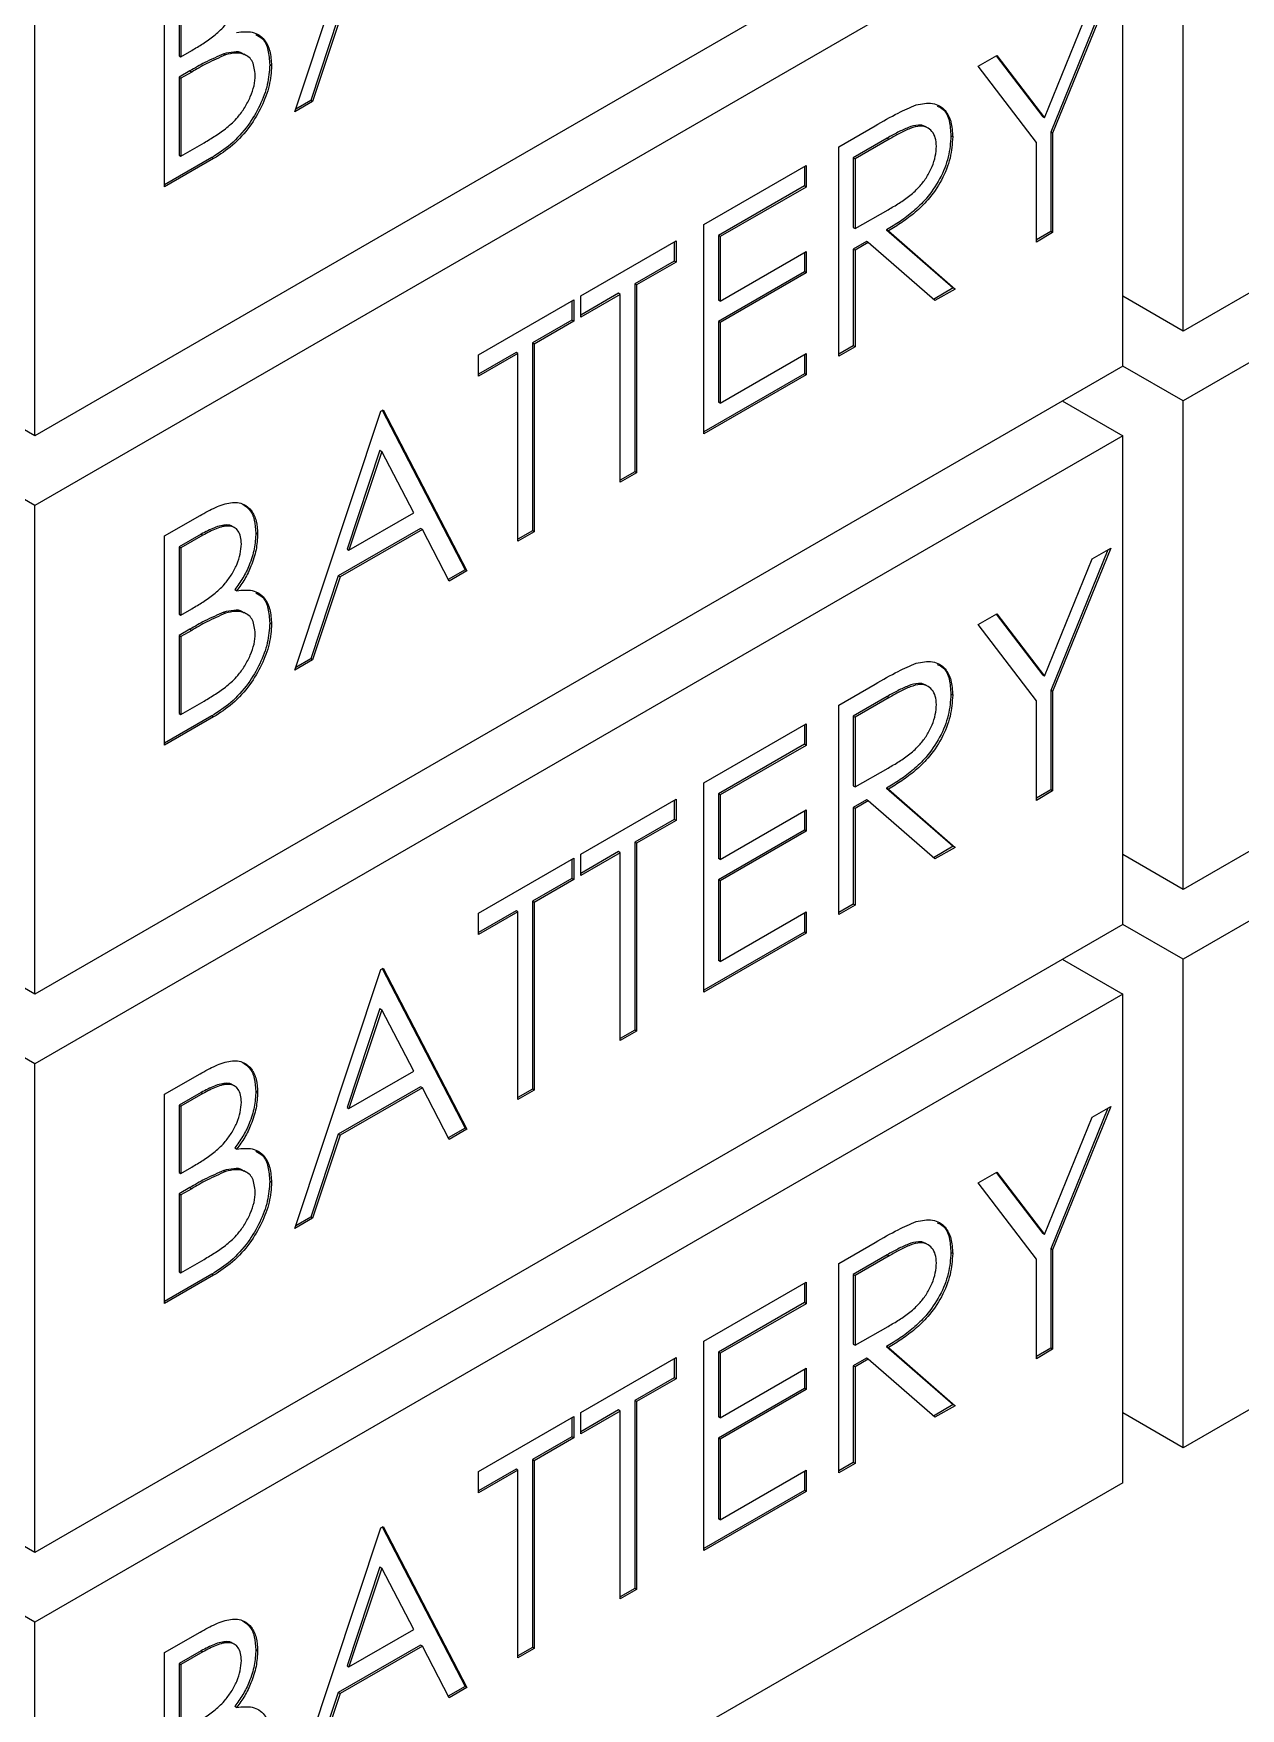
# Model space of a CAD drawing. Header units: millimetres. Extents: x 0 to 17520, y 0 to 12300.
# Drawn here: x 14889.3 to 15030.5, y 10139.5 to 10335.5 of the extents above; entities that cross this region are included whole.
import ezdxf

# ---------------------------------------------------------------- set-up
doc = ezdxf.new("R2010")
doc.units = ezdxf.units.MM
doc.header["$LTSCALE"] = 30

msp = doc.modelspace()

# ---------------------------------------------------------------- linework, layer by layer
for p, q in [((15151.05, 10374.167), (15023.77, 10300.69)), ((15151.05, 10366.001), (15023.77, 10292.525)), ((15016.699, 10361.931), (14889.42, 10288.455)), ((15023.77, 10300.69), (15023.77, 10357.848)), ((14919.843, 10326.359), (14929.906, 10356.664)), ((15016.699, 10353.766), (14889.42, 10280.289)), ((15016.699, 10296.608), (15016.699, 10353.766)), ((14889.42, 10288.455), (14889.42, 10345.612)), ((14904.613, 10317.567), (14904.613, 10342.063)), ((14906.305, 10340.772), (14906.305, 10332.921)), ((14906.517, 10340.65), (14906.517, 10332.798)), ((15007.556, 10325.641), (15013.123, 10339.381)), ((15014.961, 10340.442), (15008.292, 10323.985)), ((15015.303, 10340.639), (15008.504, 10323.863)), ((14924.935, 10337.394), (14921.709, 10327.681)), ((14925.147, 10337.272), (14921.921, 10327.558)), ((14906.517, 10332.798), (14907.796, 10333.537)), ((14906.305, 10332.921), (14906.517, 10332.798)), ((14911.536, 10333.138), (14911.748, 10333.016)), ((14914.18, 10332.94), (14913.915, 10333.093)), ((14917.124, 10331.742), (14916.912, 10331.865)), ((14999.801, 10331.69), (15001.981, 10332.949)), ((15006.6, 10322.764), (14999.801, 10331.69)), ((15001.898, 10332.901), (15007.344, 10325.764)), ((15001.981, 10332.949), (15007.556, 10325.641)), ((14907.567, 10331.137), (14906.305, 10330.408)), ((14906.305, 10330.408), (14906.305, 10321.301)), ((14906.305, 10330.408), (14906.517, 10330.286)), ((14907.779, 10331.014), (14906.517, 10330.286)), ((14906.517, 10330.286), (14906.517, 10321.178)), ((14907.567, 10331.137), (14907.779, 10331.014)), ((14921.709, 10327.681), (14919.944, 10326.662)), ((14921.921, 10327.558), (14921.709, 10327.681)), ((14921.921, 10327.558), (14919.843, 10326.359)), ((15007.556, 10325.641), (15007.344, 10325.764)), ((14983.483, 10322.27), (14987.728, 10324.721)), ((14993.946, 10324.433), (14993.681, 10324.586)), ((15008.292, 10323.985), (15008.292, 10312.34)), ((15008.504, 10323.863), (15008.292, 10323.985)), ((15008.504, 10323.863), (15008.504, 10312.218)), ((14906.517, 10321.178), (14909.228, 10322.743)), ((14983.483, 10297.774), (14983.483, 10322.27)), ((14989.152, 10323.275), (14985.175, 10320.979)), ((14989.364, 10323.153), (14985.387, 10320.857)), ((14989.152, 10323.275), (14989.364, 10323.153)), ((14996.809, 10323.412), (14996.597, 10323.535)), ((15006.6, 10311.119), (15006.6, 10322.764)), ((14910.138, 10321.001), (14904.613, 10317.812)), ((14910.35, 10320.878), (14904.613, 10317.567)), ((14906.305, 10321.301), (14906.517, 10321.178)), ((14910.35, 10320.878), (14910.138, 10321.001)), ((14967.709, 10313.164), (14979.675, 10320.072)), ((14979.463, 10319.95), (14979.463, 10317.682)), ((14979.675, 10320.072), (14979.675, 10317.56)), ((14985.175, 10320.979), (14985.175, 10312.814)), ((14985.175, 10320.979), (14985.387, 10320.857)), ((14985.387, 10320.857), (14985.387, 10312.691)), ((14979.463, 10317.682), (14969.401, 10311.873)), ((14979.675, 10317.56), (14969.613, 10311.751)), ((14979.675, 10317.56), (14979.463, 10317.682)), ((14985.387, 10312.691), (14989.271, 10314.899)), ((14967.709, 10288.668), (14967.709, 10313.164)), ((14985.175, 10312.814), (14985.387, 10312.691)), ((14989.076, 10312.553), (14996.869, 10305.746)), ((14989.288, 10312.431), (14989.076, 10312.553)), ((14989.288, 10312.431), (14997.081, 10305.624)), ((15008.292, 10312.34), (15006.6, 10311.364)), ((15008.504, 10312.218), (15006.6, 10311.119)), ((15008.504, 10312.218), (15008.292, 10312.34)), ((14953.295, 10304.843), (14964.445, 10311.28)), ((14964.233, 10311.158), (14964.233, 10308.89)), ((14964.445, 10311.28), (14964.445, 10308.768)), ((14969.401, 10311.873), (14969.401, 10304.336)), ((14969.613, 10311.751), (14969.401, 10311.873)), ((14969.613, 10311.751), (14969.613, 10304.213)), ((14969.613, 10304.213), (14979.675, 10310.022)), ((14979.675, 10310.022), (14979.675, 10307.51)), ((14986.721, 10311.194), (14985.175, 10310.301)), ((14985.175, 10310.301), (14985.175, 10298.995)), ((14985.387, 10310.179), (14985.175, 10310.301)), ((14986.933, 10311.072), (14985.387, 10310.179)), ((14985.387, 10310.179), (14985.387, 10298.873)), ((14986.933, 10311.072), (14986.721, 10311.194)), ((14994.727, 10304.265), (14986.933, 10311.072)), ((14964.233, 10308.89), (14959.61, 10306.221)), ((14964.445, 10308.768), (14959.822, 10306.099)), ((14964.445, 10308.768), (14964.233, 10308.89)), ((14979.463, 10309.9), (14979.463, 10307.632)), ((15151.05, 10308.844), (15023.77, 10235.367)), ((14959.61, 10306.221), (14959.61, 10284.237)), ((14959.822, 10306.099), (14959.61, 10306.221)), ((14959.822, 10306.099), (14959.822, 10284.115)), ((14979.463, 10307.632), (14969.401, 10301.823)), ((14979.675, 10307.51), (14969.613, 10301.701)), ((14979.675, 10307.51), (14979.463, 10307.632)), ((14941.328, 10297.935), (14952.479, 10304.372)), ((14952.267, 10304.249), (14952.267, 10301.982)), ((14952.479, 10304.372), (14952.479, 10301.859)), ((14957.706, 10305.122), (14953.295, 10302.575)), ((14957.918, 10305), (14953.295, 10302.33)), ((14953.295, 10302.33), (14953.295, 10304.843)), ((14957.918, 10305), (14957.706, 10305.122)), ((14957.918, 10283.016), (14957.918, 10305)), ((14969.613, 10304.213), (14969.401, 10304.336)), ((14996.869, 10305.746), (14994.558, 10304.412)), ((14997.081, 10305.624), (14994.727, 10304.265)), ((14997.081, 10305.624), (14996.869, 10305.746)), ((15023.77, 10300.69), (15016.699, 10304.772)), ((14952.267, 10301.982), (14947.644, 10299.313)), ((14952.479, 10301.859), (14947.856, 10299.19)), ((14952.479, 10301.859), (14952.267, 10301.982)), ((14969.401, 10301.823), (14969.401, 10292.402)), ((14969.613, 10301.701), (14969.401, 10301.823)), ((14969.613, 10301.701), (14969.613, 10292.279)), ((15151.05, 10300.678), (15023.77, 10227.201)), ((14945.74, 10298.214), (14941.329, 10295.667)), ((14945.952, 10298.091), (14945.74, 10298.214)), ((14947.644, 10299.313), (14947.644, 10277.329)), ((14947.856, 10299.19), (14947.644, 10299.313)), ((14947.856, 10299.19), (14947.856, 10277.207)), ((14985.175, 10298.995), (14983.483, 10298.019)), ((14985.387, 10298.873), (14983.483, 10297.774)), ((14985.387, 10298.873), (14985.175, 10298.995)), ((15016.699, 10296.608), (14889.42, 10223.131)), ((14945.952, 10298.091), (14941.328, 10295.422)), ((14941.328, 10295.422), (14941.328, 10297.935)), ((14945.952, 10276.108), (14945.952, 10298.091)), ((14969.613, 10292.279), (14979.675, 10298.088)), ((14979.463, 10297.966), (14979.463, 10295.698)), ((14979.675, 10298.088), (14979.675, 10295.576)), ((15023.77, 10292.525), (15016.698, 10296.607)), ((14979.463, 10295.698), (14967.709, 10288.913)), ((14979.675, 10295.576), (14967.709, 10288.668)), ((14979.675, 10295.576), (14979.463, 10295.698)), ((14889.42, 10288.455), (14882.349, 10292.537)), ((14969.613, 10292.279), (14969.401, 10292.402)), ((15009.627, 10292.525), (15016.699, 10288.443)), ((15023.77, 10235.367), (15023.77, 10292.525)), ((14919.843, 10261.036), (14929.906, 10291.341)), ((14929.906, 10291.341), (14930.178, 10291.498)), ((14930.064, 10291.432), (14939.757, 10272.776)), ((14930.178, 10291.498), (14939.969, 10272.654)), ((15016.699, 10288.443), (14889.42, 10214.966)), ((15016.699, 10231.285), (15016.699, 10288.443)), ((14929.809, 10286.755), (14925.967, 10275.179)), ((14930.021, 10286.632), (14926.179, 10275.057)), ((14929.809, 10286.755), (14930.021, 10286.632)), ((14933.76, 10279.433), (14930.021, 10286.632)), ((14889.42, 10280.289), (14882.348, 10284.372)), ((14959.61, 10284.237), (14957.918, 10283.261)), ((14959.822, 10284.115), (14957.918, 10283.016)), ((14959.822, 10284.115), (14959.61, 10284.237)), ((14889.42, 10223.131), (14889.42, 10280.289)), ((14904.613, 10276.74), (14908.752, 10279.129)), ((14926.179, 10275.057), (14933.76, 10279.433)), ((14904.613, 10252.243), (14904.613, 10276.74)), ((14908.889, 10276.94), (14906.305, 10275.449)), ((14909.101, 10276.818), (14906.517, 10275.326)), ((14908.889, 10276.94), (14909.101, 10276.818)), ((14912.834, 10277.681), (14912.569, 10277.834)), ((14915.492, 10276.95), (14915.28, 10277.072)), ((14934.551, 10277.622), (14924.935, 10272.071)), ((14934.763, 10277.5), (14925.147, 10271.948)), ((14934.763, 10277.5), (14934.551, 10277.622)), ((14937.899, 10271.459), (14934.763, 10277.5)), ((14947.644, 10277.329), (14945.952, 10276.353)), ((14947.856, 10277.207), (14945.952, 10276.108)), ((14947.856, 10277.207), (14947.644, 10277.329)), ((14906.305, 10275.449), (14906.305, 10267.597)), ((14906.305, 10275.449), (14906.517, 10275.326)), ((14906.517, 10275.326), (14906.517, 10267.475)), ((14925.967, 10275.179), (14926.179, 10275.057)), ((15014.961, 10275.119), (15008.292, 10258.662)), ((15015.303, 10275.316), (15008.504, 10258.539)), ((15013.123, 10274.058), (15015.303, 10275.316)), ((14939.757, 10272.776), (14937.801, 10271.647)), ((14939.969, 10272.654), (14939.757, 10272.776)), ((15007.556, 10260.318), (15013.123, 10274.058)), ((14924.935, 10272.071), (14921.709, 10262.358)), ((14925.147, 10271.948), (14921.921, 10262.235)), ((14925.147, 10271.948), (14924.935, 10272.071)), ((14939.969, 10272.654), (14937.899, 10271.459)), ((14913.04, 10270.323), (14912.828, 10270.445)), ((14906.305, 10267.597), (14906.517, 10267.475)), ((14906.517, 10267.475), (14907.796, 10268.213)), ((14911.536, 10267.815), (14911.748, 10267.693)), ((14914.18, 10267.616), (14913.915, 10267.769)), ((14999.801, 10266.367), (15001.981, 10267.625)), ((15001.898, 10267.578), (15007.344, 10260.441)), ((15001.981, 10267.625), (15007.556, 10260.318)), ((14907.567, 10265.814), (14906.305, 10265.085)), ((14906.305, 10265.085), (14906.305, 10255.977)), ((14906.305, 10265.085), (14906.517, 10264.963)), ((14907.779, 10265.691), (14906.517, 10264.963)), ((14906.517, 10264.963), (14906.517, 10255.855)), ((14907.567, 10265.814), (14907.779, 10265.691)), ((14917.124, 10266.419), (14916.912, 10266.541)), ((15006.6, 10257.44), (14999.801, 10266.367)), ((14921.921, 10262.235), (14919.843, 10261.036)), ((14921.709, 10262.358), (14919.944, 10261.339)), ((14921.921, 10262.235), (14921.709, 10262.358)), ((14983.483, 10256.947), (14987.728, 10259.398)), ((14993.946, 10259.11), (14993.681, 10259.263)), ((15007.556, 10260.318), (15007.344, 10260.441)), ((14906.517, 10255.855), (14909.228, 10257.42)), ((14989.152, 10257.952), (14985.175, 10255.656)), ((14989.364, 10257.83), (14985.387, 10255.533)), ((14989.152, 10257.952), (14989.364, 10257.83)), ((14996.809, 10258.089), (14996.597, 10258.211)), ((15006.6, 10245.796), (15006.6, 10257.44)), ((15008.292, 10258.662), (15008.292, 10247.017)), ((15008.504, 10258.539), (15008.292, 10258.662)), ((15008.504, 10258.539), (15008.504, 10246.895)), ((14910.138, 10255.678), (14904.613, 10252.488)), ((14910.35, 10255.555), (14904.613, 10252.243)), ((14906.305, 10255.977), (14906.517, 10255.855)), ((14910.35, 10255.555), (14910.138, 10255.678)), ((14983.483, 10232.451), (14983.483, 10256.947)), ((14985.175, 10255.656), (14985.175, 10247.49)), ((14985.175, 10255.656), (14985.387, 10255.533)), ((14985.387, 10255.533), (14985.387, 10247.368)), ((14967.709, 10247.841), (14979.675, 10254.749)), ((14979.463, 10254.626), (14979.463, 10252.359)), ((14979.675, 10254.749), (14979.675, 10252.236)), ((14979.463, 10252.359), (14969.401, 10246.55)), ((14979.675, 10252.236), (14969.613, 10246.427)), ((14979.675, 10252.236), (14979.463, 10252.359)), ((14985.387, 10247.368), (14989.271, 10249.576)), ((14967.709, 10223.345), (14967.709, 10247.841)), ((14985.175, 10247.49), (14985.387, 10247.368)), ((14953.295, 10239.52), (14964.445, 10245.957)), ((14964.233, 10245.834), (14964.233, 10243.567)), ((14964.445, 10245.957), (14964.445, 10243.444)), ((14969.401, 10246.55), (14969.401, 10239.013)), ((14969.613, 10246.427), (14969.401, 10246.55)), ((14969.613, 10246.427), (14969.613, 10238.89)), ((14986.721, 10245.871), (14985.175, 10244.978)), ((14986.933, 10245.749), (14985.387, 10244.856)), ((14986.933, 10245.749), (14986.721, 10245.871)), ((14994.727, 10238.942), (14986.933, 10245.749)), ((14989.076, 10247.23), (14996.869, 10240.423)), ((14989.288, 10247.108), (14989.076, 10247.23)), ((14989.288, 10247.108), (14997.081, 10240.301)), ((15008.292, 10247.017), (15006.6, 10246.041)), ((15008.504, 10246.895), (15006.6, 10245.796)), ((15008.504, 10246.895), (15008.292, 10247.017)), ((14964.233, 10243.567), (14959.61, 10240.898)), ((14964.445, 10243.444), (14959.822, 10240.775)), ((14964.445, 10243.444), (14964.233, 10243.567)), ((14969.613, 10238.89), (14979.675, 10244.699)), ((14979.463, 10244.577), (14979.463, 10242.309)), ((14979.675, 10244.699), (14979.675, 10242.187)), ((14985.175, 10244.978), (14985.175, 10233.672)), ((14985.387, 10244.856), (14985.175, 10244.978)), ((14985.387, 10244.856), (14985.387, 10233.55)), ((15151.05, 10243.52), (15023.77, 10170.044)), ((14979.463, 10242.309), (14969.401, 10236.5)), ((14979.675, 10242.187), (14969.613, 10236.378)), ((14979.675, 10242.187), (14979.463, 10242.309)), ((14957.706, 10239.799), (14953.295, 10237.252)), ((14957.918, 10239.676), (14953.295, 10237.007)), ((14953.295, 10237.007), (14953.295, 10239.52)), ((14957.918, 10239.676), (14957.706, 10239.799)), ((14957.918, 10217.692), (14957.918, 10239.676)), ((14959.61, 10240.898), (14959.61, 10218.914)), ((14959.822, 10240.775), (14959.61, 10240.898)), ((14959.822, 10240.775), (14959.822, 10218.792)), ((14996.869, 10240.423), (14994.558, 10239.089)), ((14997.081, 10240.301), (14994.727, 10238.942)), ((14997.081, 10240.301), (14996.869, 10240.423)), ((15023.77, 10235.367), (15016.699, 10239.449)), ((14941.328, 10232.612), (14952.479, 10239.049)), ((14952.267, 10238.926), (14952.267, 10236.659)), ((14952.479, 10239.049), (14952.479, 10236.536)), ((14969.613, 10238.89), (14969.401, 10239.013)), ((14952.267, 10236.659), (14947.644, 10233.99)), ((14952.479, 10236.536), (14947.856, 10233.867)), ((14952.479, 10236.536), (14952.267, 10236.659)), ((14969.401, 10236.5), (14969.401, 10227.078)), ((14969.613, 10236.378), (14969.401, 10236.5)), ((14969.613, 10236.378), (14969.613, 10226.956)), ((14947.644, 10233.99), (14947.644, 10212.006)), ((14947.856, 10233.867), (14947.644, 10233.99)), ((14947.856, 10233.867), (14947.856, 10211.883)), ((14985.175, 10233.672), (14983.483, 10232.696)), ((14985.387, 10233.55), (14983.483, 10232.451)), ((14985.387, 10233.55), (14985.175, 10233.672)), ((14945.952, 10232.768), (14941.328, 10230.099)), ((14941.328, 10230.099), (14941.328, 10232.612)), ((14945.74, 10232.891), (14941.329, 10230.344)), ((14945.952, 10232.768), (14945.74, 10232.891)), ((14945.952, 10210.784), (14945.952, 10232.768)), ((14969.613, 10226.956), (14979.675, 10232.765)), ((14979.463, 10232.643), (14979.463, 10230.375)), ((14979.675, 10232.765), (14979.675, 10230.253)), ((15016.699, 10231.285), (14889.42, 10157.808)), ((14979.463, 10230.375), (14967.709, 10223.589)), ((14979.675, 10230.253), (14967.709, 10223.345)), ((14979.675, 10230.253), (14979.463, 10230.375)), ((15023.77, 10227.201), (15016.698, 10231.284)), ((14889.42, 10223.131), (14882.349, 10227.213)), ((14919.843, 10195.712), (14929.906, 10226.018)), ((14929.906, 10226.018), (14930.178, 10226.175)), ((14930.064, 10226.109), (14939.757, 10207.453)), ((14930.178, 10226.175), (14939.969, 10207.33)), ((14969.613, 10226.956), (14969.401, 10227.078)), ((15009.627, 10227.202), (15016.699, 10223.119)), ((15023.77, 10170.044), (15023.77, 10227.201)), ((15016.699, 10223.119), (14889.42, 10149.643)), ((15016.699, 10165.961), (15016.699, 10223.119)), ((14929.809, 10221.432), (14925.967, 10209.856)), ((14930.021, 10221.309), (14926.179, 10209.734)), ((14929.809, 10221.432), (14930.021, 10221.309)), ((14933.76, 10214.11), (14930.021, 10221.309)), ((14889.42, 10214.966), (14882.348, 10219.049)), ((14959.61, 10218.914), (14957.918, 10217.937)), ((14959.822, 10218.792), (14957.918, 10217.692)), ((14959.822, 10218.792), (14959.61, 10218.914)), ((14889.42, 10157.808), (14889.42, 10214.966)), ((14926.179, 10209.734), (14933.76, 10214.11)), ((14904.613, 10211.416), (14908.752, 10213.806)), ((14912.834, 10212.358), (14912.569, 10212.511)), ((14934.551, 10212.299), (14924.935, 10206.748)), ((14934.763, 10212.177), (14925.147, 10206.625)), ((14934.763, 10212.177), (14934.551, 10212.299)), ((14937.899, 10206.136), (14934.763, 10212.177)), ((14947.644, 10212.006), (14945.952, 10211.029)), ((14947.856, 10211.883), (14947.644, 10212.006)), ((14904.613, 10186.92), (14904.613, 10211.416)), ((14908.889, 10211.617), (14906.305, 10210.125)), ((14906.305, 10210.125), (14906.305, 10202.274)), ((14906.305, 10210.125), (14906.517, 10210.003)), ((14909.101, 10211.494), (14906.517, 10210.003)), ((14908.889, 10211.617), (14909.101, 10211.494)), ((14915.492, 10211.626), (14915.28, 10211.749)), ((14947.856, 10211.883), (14945.952, 10210.784)), ((14906.517, 10210.003), (14906.517, 10202.152)), ((14925.967, 10209.856), (14926.179, 10209.734)), ((15007.556, 10194.995), (15013.123, 10208.734)), ((15014.961, 10209.795), (15008.292, 10193.339)), ((15015.303, 10209.993), (15008.504, 10193.216)), ((15013.123, 10208.734), (15015.303, 10209.993)), ((14924.935, 10206.748), (14921.709, 10197.034)), ((14925.147, 10206.625), (14921.921, 10196.912)), ((14925.147, 10206.625), (14924.935, 10206.748)), ((14939.757, 10207.453), (14937.801, 10206.324)), ((14939.969, 10207.33), (14937.899, 10206.136)), ((14939.969, 10207.33), (14939.757, 10207.453)), ((14913.04, 10205), (14912.828, 10205.122)), ((14906.305, 10202.274), (14906.517, 10202.152)), ((14906.517, 10202.152), (14907.796, 10202.89)), ((14911.536, 10202.492), (14911.748, 10202.369)), ((14914.18, 10202.293), (14913.915, 10202.446)), ((14999.801, 10201.044), (15001.981, 10202.302)), ((15001.898, 10202.255), (15007.344, 10195.117)), ((15001.981, 10202.302), (15007.556, 10194.995)), ((14907.567, 10200.49), (14906.305, 10199.762)), ((14907.779, 10200.368), (14906.517, 10199.639)), ((14907.567, 10200.49), (14907.779, 10200.368)), ((14917.124, 10201.096), (14916.912, 10201.218)), ((15006.6, 10192.117), (14999.801, 10201.044)), ((14906.305, 10199.762), (14906.305, 10190.654)), ((14906.305, 10199.762), (14906.517, 10199.639)), ((14906.517, 10199.639), (14906.517, 10190.532)), ((14921.921, 10196.912), (14919.843, 10195.712)), ((14921.709, 10197.034), (14919.944, 10196.015)), ((14921.921, 10196.912), (14921.709, 10197.034)), ((15007.556, 10194.995), (15007.344, 10195.117)), ((14983.483, 10191.624), (14987.728, 10194.074)), ((14989.152, 10192.629), (14985.175, 10190.333)), ((14989.364, 10192.506), (14985.387, 10190.21)), ((14989.152, 10192.629), (14989.364, 10192.506)), ((14993.946, 10193.787), (14993.681, 10193.94)), ((14996.809, 10192.766), (14996.597, 10192.888)), ((15008.292, 10193.339), (15008.292, 10181.694)), ((15008.504, 10193.216), (15008.292, 10193.339)), ((15008.504, 10193.216), (15008.504, 10181.572)), ((14906.305, 10190.654), (14906.517, 10190.532)), ((14906.517, 10190.532), (14909.228, 10192.097)), ((14983.483, 10167.127), (14983.483, 10191.624)), ((15006.6, 10180.472), (15006.6, 10192.117)), ((14910.138, 10190.354), (14904.613, 10187.165)), ((14910.35, 10190.232), (14904.613, 10186.92)), ((14910.35, 10190.232), (14910.138, 10190.354)), ((14967.709, 10182.517), (14979.675, 10189.426)), ((14979.463, 10189.303), (14979.463, 10187.036)), ((14979.675, 10189.426), (14979.675, 10186.913)), ((14985.175, 10190.333), (14985.175, 10182.167)), ((14985.175, 10190.333), (14985.387, 10190.21)), ((14985.387, 10190.21), (14985.387, 10182.045)), ((14979.463, 10187.036), (14969.401, 10181.227)), ((14979.675, 10186.913), (14969.613, 10181.104)), ((14979.675, 10186.913), (14979.463, 10187.036)), ((14985.387, 10182.045), (14989.271, 10184.253)), ((14953.295, 10174.196), (14964.445, 10180.633)), ((14964.445, 10180.633), (14964.445, 10178.121)), ((14967.709, 10158.021), (14967.709, 10182.517)), ((14969.401, 10181.227), (14969.401, 10173.689)), ((14969.613, 10181.104), (14969.401, 10181.227)), ((14969.613, 10181.104), (14969.613, 10173.567)), ((14985.175, 10182.167), (14985.387, 10182.045)), ((14989.076, 10181.907), (14996.869, 10175.1)), ((14989.288, 10181.784), (14989.076, 10181.907)), ((14989.288, 10181.784), (14997.081, 10174.977)), ((15008.292, 10181.694), (15006.6, 10180.717)), ((15008.504, 10181.572), (15006.6, 10180.472)), ((15008.504, 10181.572), (15008.292, 10181.694)), ((14964.233, 10180.511), (14964.233, 10178.243)), ((14969.613, 10173.567), (14979.675, 10179.376)), ((14979.463, 10179.253), (14979.463, 10176.986)), ((14979.675, 10179.376), (14979.675, 10176.863)), ((14986.721, 10180.548), (14985.175, 10179.655)), ((14985.175, 10179.655), (14985.175, 10168.349)), ((14985.387, 10179.532), (14985.175, 10179.655)), ((14986.933, 10180.425), (14985.387, 10179.532)), ((14985.387, 10179.532), (14985.387, 10168.226)), ((14986.933, 10180.425), (14986.721, 10180.548)), ((14994.727, 10173.618), (14986.933, 10180.425)), ((14964.233, 10178.243), (14959.61, 10175.574)), ((14964.445, 10178.121), (14959.822, 10175.452)), ((14964.445, 10178.121), (14964.233, 10178.243)), ((14979.463, 10176.986), (14969.401, 10171.177)), ((14979.675, 10176.863), (14969.613, 10171.054)), ((14979.675, 10176.863), (14979.463, 10176.986)), ((14959.61, 10175.574), (14959.61, 10153.591)), ((14959.822, 10175.452), (14959.61, 10175.574)), ((14959.822, 10175.452), (14959.822, 10153.468)), ((14996.869, 10175.1), (14994.558, 10173.766)), ((14997.081, 10174.977), (14994.727, 10173.618)), ((14997.081, 10174.977), (14996.869, 10175.1)), ((14941.328, 10167.288), (14952.479, 10173.725)), ((14952.267, 10173.603), (14952.267, 10171.335)), ((14952.479, 10173.725), (14952.479, 10171.213)), ((14957.706, 10174.475), (14953.295, 10171.929)), ((14957.918, 10174.353), (14953.295, 10171.684)), ((14953.295, 10171.684), (14953.295, 10174.196)), ((14957.918, 10174.353), (14957.706, 10174.475)), ((14957.918, 10152.369), (14957.918, 10174.353)), ((14969.613, 10173.567), (14969.401, 10173.689)), ((15023.77, 10170.044), (15016.699, 10174.126)), ((14952.267, 10171.335), (14947.644, 10168.666)), ((14952.479, 10171.213), (14947.856, 10168.544)), ((14952.479, 10171.213), (14952.267, 10171.335)), ((14969.401, 10171.177), (14969.401, 10161.755)), ((14969.613, 10171.054), (14969.401, 10171.177)), ((14969.613, 10171.054), (14969.613, 10161.633)), ((14945.952, 10167.445), (14941.328, 10164.776)), ((14941.328, 10164.776), (14941.328, 10167.288)), ((14945.74, 10167.567), (14941.329, 10165.021)), ((14945.952, 10167.445), (14945.74, 10167.567)), ((14945.952, 10145.461), (14945.952, 10167.445)), ((14947.644, 10168.666), (14947.644, 10146.683)), ((14947.856, 10168.544), (14947.644, 10168.666)), ((14947.856, 10168.544), (14947.856, 10146.56)), ((14969.613, 10161.633), (14979.675, 10167.442)), ((14979.463, 10167.319), (14979.463, 10165.052)), ((14979.675, 10167.442), (14979.675, 10164.929)), ((14985.175, 10168.349), (14983.483, 10167.372)), ((14985.387, 10168.226), (14983.483, 10167.127)), ((14985.387, 10168.226), (14985.175, 10168.349)), ((15016.699, 10165.961), (14889.42, 10092.485)), ((14979.463, 10165.052), (14967.709, 10158.266)), ((14979.675, 10164.929), (14979.463, 10165.052)), ((14979.675, 10164.929), (14967.709, 10158.021)), ((14889.42, 10157.808), (14882.349, 10161.89)), ((14969.613, 10161.633), (14969.401, 10161.755)), ((14919.843, 10130.389), (14929.906, 10160.694)), ((14929.906, 10160.694), (14930.178, 10160.851)), ((14930.064, 10160.785), (14939.757, 10142.13)), ((14930.178, 10160.851), (14939.969, 10142.007)), ((14929.809, 10156.108), (14925.967, 10144.533)), ((14930.021, 10155.986), (14926.179, 10144.41)), ((14929.809, 10156.108), (14930.021, 10155.986)), ((14933.76, 10148.787), (14930.021, 10155.986)), ((14889.42, 10149.643), (14882.348, 10153.725)), ((14959.61, 10153.591), (14957.918, 10152.614)), ((14959.822, 10153.468), (14957.918, 10152.369)), ((14959.822, 10153.468), (14959.61, 10153.591)), ((14889.42, 10092.485), (14889.42, 10149.643)), ((14904.613, 10146.093), (14908.752, 10148.482)), ((14926.179, 10144.41), (14933.76, 10148.787)), ((14904.613, 10121.597), (14904.613, 10146.093)), ((14908.889, 10146.294), (14906.305, 10144.802)), ((14909.101, 10146.171), (14906.517, 10144.68)), ((14908.889, 10146.294), (14909.101, 10146.171)), ((14912.834, 10147.034), (14912.569, 10147.187)), ((14915.492, 10146.303), (14915.28, 10146.426)), ((14934.551, 10146.976), (14924.935, 10141.424)), ((14934.763, 10146.853), (14925.147, 10141.302)), ((14934.763, 10146.853), (14934.551, 10146.976)), ((14937.899, 10140.812), (14934.763, 10146.853)), ((14947.644, 10146.683), (14945.952, 10145.706)), ((14947.856, 10146.56), (14945.952, 10145.461)), ((14947.856, 10146.56), (14947.644, 10146.683)), ((14906.305, 10144.802), (14906.305, 10136.951)), ((14906.305, 10144.802), (14906.517, 10144.68)), ((14906.517, 10144.68), (14906.517, 10136.828)), ((14925.967, 10144.533), (14926.179, 10144.41)), ((14939.757, 10142.13), (14937.801, 10141.001)), ((14939.969, 10142.007), (14937.899, 10140.812)), ((14939.969, 10142.007), (14939.757, 10142.13)), ((14913.04, 10139.676), (14912.828, 10139.799)), ((14924.935, 10141.424), (14921.709, 10131.711)), ((14925.147, 10141.302), (14921.921, 10131.589)), ((14925.147, 10141.302), (14924.935, 10141.424))]:
    msp.add_line(p, q)
for points, knots in [([(14907.796, 10333.537), (14908.227, 10333.793), (14909.089, 10334.306), (14910.376, 10335.201), (14911.529, 10336.245), (14912.436, 10337.466), (14913.076, 10338.687), (14913.51, 10339.963), (14913.562, 10340.741), (14913.588, 10341.13)], [0, 0, 0, 0, 0.1669437, 0.3338076, 0.5002833, 0.625266, 0.7502346, 0.8751587, 1, 1, 1, 1]), ([(14913.04, 10335.646), (14913.676, 10335.715), (14914.945, 10335.854), (14916.281, 10334.985), (14917.007, 10333.531), (14917.085, 10332.338), (14917.124, 10331.742)], [0, 0, 0, 0, 0.2803898, 0.5596031, 0.7797598, 1, 1, 1, 1]), ([(14915.28, 10335.392), (14915.559, 10335.256), (14916.232, 10334.926), (14916.784, 10333.634), (14916.869, 10332.454), (14916.912, 10331.865)], [0, 0, 0, 0, 0.2605999, 0.6302299, 1, 1, 1, 1]), ([(14911.536, 10333.138), (14910.798, 10332.818), (14909.48, 10332.245), (14908.152, 10331.476), (14907.567, 10331.137)], [0, 0, 0, 0, 0.5597392, 1, 1, 1, 1]), ([(14911.748, 10333.016), (14911.01, 10332.695), (14909.692, 10332.123), (14908.364, 10331.353), (14907.779, 10331.014)], [0, 0, 0, 0, 0.5597392, 1, 1, 1, 1]), ([(14916.912, 10331.865), (14916.861, 10331.103), (14916.759, 10329.581), (14915.811, 10327.078), (14914.357, 10324.616), (14912.374, 10322.439), (14910.884, 10321.481), (14910.138, 10321.001)], [0, 0, 0, 0, 0.1866707, 0.373193, 0.559948, 0.7797019, 1, 1, 1, 1]), ([(14917.124, 10331.742), (14917.073, 10330.981), (14916.971, 10329.459), (14916.023, 10326.955), (14914.569, 10324.494), (14912.586, 10322.316), (14911.096, 10321.358), (14910.35, 10320.878)], [0, 0, 0, 0, 0.1866707, 0.373193, 0.559948, 0.7797019, 1, 1, 1, 1]), ([(14913.904, 10333.023), (14913.847, 10333.08), (14913.548, 10333.38), (14912.7, 10333.401), (14911.924, 10333.226), (14911.536, 10333.138)], [0, 0, 0, 0, 0.1061744, 0.5529037, 1, 1, 1, 1]), ([(14915.22, 10330.643), (14915.157, 10331.21), (14915.031, 10332.344), (14914.061, 10333.118), (14912.932, 10333.308), (14912.143, 10333.113), (14911.748, 10333.016)], [0, 0, 0, 0, 0.2790348, 0.5586064, 0.7792126, 1, 1, 1, 1]), ([(14909.228, 10322.743), (14909.674, 10323.007), (14910.567, 10323.535), (14911.899, 10324.467), (14913.086, 10325.571), (14914.014, 10326.847), (14914.667, 10328.112), (14915.135, 10329.432), (14915.191, 10330.239), (14915.22, 10330.643)], [0, 0, 0, 0, 0.1669326, 0.3337998, 0.5002166, 0.6252198, 0.7502061, 0.8751354, 1, 1, 1, 1]), ([(14987.728, 10324.721), (14988.629, 10325.244), (14990.238, 10326.179), (14991.833, 10326.862), (14992.534, 10327.162)], [0, 0, 0, 0, 0.56023773, 1, 1, 1, 1]), ([(14992.534, 10327.162), (14993.2, 10327.291), (14994.531, 10327.549), (14995.931, 10326.707), (14996.704, 10325.252), (14996.774, 10324.026), (14996.809, 10323.412)], [0, 0, 0, 0, 0.27979369, 0.55949622, 0.7796209, 1, 1, 1, 1]), ([(14994.986, 10327.031), (14995.244, 10326.918), (14995.915, 10326.624), (14996.479, 10325.351), (14996.558, 10324.14), (14996.597, 10323.535)], [0, 0, 0, 0, 0.2382109, 0.6188855, 1, 1, 1, 1]), ([(14993.692, 10324.547), (14993.654, 10324.58), (14993.419, 10324.776), (14992.724, 10324.849), (14991.627, 10324.564), (14990.39, 10323.974), (14989.565, 10323.508), (14989.152, 10323.275)], [0, 0, 0, 0, 0.0379816, 0.2302198, 0.4863532, 0.7431389, 1, 1, 1, 1]), ([(14994.905, 10322.318), (14994.882, 10322.664), (14994.836, 10323.355), (14994.415, 10324.09), (14993.816, 10324.571), (14992.949, 10324.749), (14991.835, 10324.435), (14990.603, 10323.853), (14989.777, 10323.386), (14989.364, 10323.153)], [0, 0, 0, 0, 0.1249301, 0.2498475, 0.374799, 0.4997317, 0.6661888, 0.83307, 1, 1, 1, 1]), ([(14996.597, 10323.535), (14996.542, 10322.728), (14996.431, 10321.116), (14995.379, 10318.449), (14993.858, 10316.258), (14992.217, 10314.676), (14990.653, 10313.507), (14989.601, 10312.871), (14989.076, 10312.553)], [0, 0, 0, 0, 0.1865089, 0.3727508, 0.5590676, 0.7058755, 0.8529114, 1, 1, 1, 1]), ([(14989.271, 10314.899), (14989.692, 10315.15), (14990.535, 10315.653), (14991.795, 10316.52), (14992.921, 10317.543), (14993.817, 10318.73), (14994.428, 10319.934), (14994.834, 10321.179), (14994.882, 10321.939), (14994.905, 10322.318)], [0, 0, 0, 0, 0.1669271, 0.3337948, 0.5002392, 0.625177, 0.7501586, 0.8750695, 1, 1, 1, 1]), ([(14996.809, 10323.412), (14996.754, 10322.606), (14996.643, 10320.994), (14995.591, 10318.327), (14994.07, 10316.135), (14992.429, 10314.553), (14990.865, 10313.385), (14989.813, 10312.749), (14989.288, 10312.431)], [0, 0, 0, 0, 0.1865089, 0.3727508, 0.5590676, 0.7058755, 0.8529114, 1, 1, 1, 1]), ([(14908.752, 10279.129), (14909.356, 10279.46), (14910.562, 10280.121), (14912.356, 10280.755), (14913.838, 10280.591), (14914.808, 10279.73), (14915.393, 10278.54), (14915.459, 10277.48), (14915.492, 10276.95)], [0, 0, 0, 0, 0.18702083, 0.37372591, 0.55994125, 0.70661959, 0.85330924, 1, 1, 1, 1]), ([(14913.763, 10280.453), (14914.041, 10280.256), (14914.638, 10279.834), (14915.177, 10278.655), (14915.245, 10277.6), (14915.28, 10277.072)], [0, 0, 0, 0, 0.30469482, 0.65234611, 1, 1, 1, 1]), ([(14912.586, 10277.805), (14912.567, 10277.822), (14912.39, 10277.983), (14911.685, 10278.075), (14910.439, 10277.78), (14909.406, 10277.221), (14908.889, 10276.94)], [0, 0, 0, 0, 0.0232751, 0.2186806, 0.6087124, 1, 1, 1, 1]), ([(14913.588, 10275.807), (14913.573, 10276.096), (14913.542, 10276.674), (14913.256, 10277.356), (14912.765, 10277.776), (14911.918, 10277.986), (14910.644, 10277.647), (14909.616, 10277.094), (14909.101, 10276.818)], [0, 0, 0, 0, 0.1250855, 0.250033, 0.3749879, 0.500029, 0.7496128, 1, 1, 1, 1]), ([(14915.28, 10277.072), (14915.245, 10276.472), (14915.177, 10275.271), (14914.606, 10273.439), (14913.808, 10271.787), (14913.155, 10270.893), (14912.828, 10270.445)], [0, 0, 0, 0, 0.2799265, 0.5596701, 0.7797563, 1, 1, 1, 1]), ([(14915.492, 10276.95), (14915.458, 10276.349), (14915.389, 10275.149), (14914.818, 10273.317), (14914.02, 10271.664), (14913.367, 10270.77), (14913.04, 10270.323)], [0, 0, 0, 0, 0.2799265, 0.5596701, 0.7797563, 1, 1, 1, 1]), ([(14907.796, 10268.213), (14908.227, 10268.47), (14909.089, 10268.982), (14910.376, 10269.878), (14911.529, 10270.922), (14912.436, 10272.143), (14913.076, 10273.364), (14913.51, 10274.64), (14913.562, 10275.418), (14913.588, 10275.807)], [0, 0, 0, 0, 0.1669419, 0.3338044, 0.5002786, 0.6252602, 0.7502359, 0.8751491, 1, 1, 1, 1]), ([(14913.04, 10270.323), (14913.676, 10270.392), (14914.945, 10270.531), (14916.281, 10269.661), (14917.007, 10268.208), (14917.085, 10267.015), (14917.124, 10266.419)], [0, 0, 0, 0, 0.28038743, 0.55960682, 0.77976168, 1, 1, 1, 1]), ([(14915.28, 10270.069), (14915.559, 10269.932), (14916.232, 10269.602), (14916.784, 10268.31), (14916.869, 10267.131), (14916.912, 10266.541)], [0, 0, 0, 0, 0.2605999, 0.6302299, 1, 1, 1, 1]), ([(14911.536, 10267.815), (14910.798, 10267.495), (14909.48, 10266.922), (14908.152, 10266.152), (14907.567, 10265.814)], [0, 0, 0, 0, 0.559739, 1, 1, 1, 1]), ([(14911.748, 10267.693), (14911.01, 10267.372), (14909.692, 10266.799), (14908.364, 10266.03), (14907.779, 10265.691)], [0, 0, 0, 0, 0.559739, 1, 1, 1, 1]), ([(14913.904, 10267.7), (14913.847, 10267.757), (14913.548, 10268.057), (14912.7, 10268.078), (14911.924, 10267.903), (14911.536, 10267.815)], [0, 0, 0, 0, 0.1061972, 0.55292, 1, 1, 1, 1]), ([(14915.22, 10265.32), (14915.157, 10265.886), (14915.031, 10267.02), (14914.062, 10267.795), (14912.932, 10267.985), (14912.143, 10267.79), (14911.748, 10267.693)], [0, 0, 0, 0, 0.2790328, 0.5586144, 0.779219, 1, 1, 1, 1]), ([(14909.228, 10257.42), (14909.674, 10257.684), (14910.567, 10258.212), (14911.899, 10259.144), (14913.086, 10260.247), (14914.014, 10261.524), (14914.667, 10262.788), (14915.135, 10264.109), (14915.191, 10264.916), (14915.22, 10265.32)], [0, 0, 0, 0, 0.1669342, 0.3338027, 0.5002208, 0.6252249, 0.7502042, 0.8751345, 1, 1, 1, 1]), ([(14916.912, 10266.541), (14916.861, 10265.78), (14916.759, 10264.258), (14915.811, 10261.754), (14914.357, 10259.293), (14912.374, 10257.115), (14910.884, 10256.157), (14910.138, 10255.678)], [0, 0, 0, 0, 0.1866711, 0.3731939, 0.5599436, 0.7797014, 1, 1, 1, 1]), ([(14917.124, 10266.419), (14917.073, 10265.658), (14916.971, 10264.136), (14916.023, 10261.632), (14914.569, 10259.17), (14912.586, 10256.993), (14911.096, 10256.035), (14910.35, 10255.555)], [0, 0, 0, 0, 0.1866711, 0.3731939, 0.5599436, 0.7797014, 1, 1, 1, 1]), ([(14987.728, 10259.398), (14988.629, 10259.921), (14990.238, 10260.856), (14991.833, 10261.538), (14992.534, 10261.838)], [0, 0, 0, 0, 0.5602378, 1, 1, 1, 1]), ([(14992.534, 10261.838), (14993.2, 10261.968), (14994.531, 10262.226), (14995.931, 10261.384), (14996.704, 10259.929), (14996.774, 10258.703), (14996.809, 10258.089)], [0, 0, 0, 0, 0.2797968, 0.5595003, 0.7796258, 1, 1, 1, 1]), ([(14994.986, 10261.708), (14995.244, 10261.594), (14995.915, 10261.3), (14996.479, 10260.028), (14996.558, 10258.817), (14996.597, 10258.211)], [0, 0, 0, 0, 0.23821325, 0.61889151, 1, 1, 1, 1]), ([(14993.692, 10259.224), (14993.654, 10259.256), (14993.419, 10259.453), (14992.724, 10259.526), (14991.627, 10259.24), (14990.39, 10258.65), (14989.565, 10258.185), (14989.152, 10257.952)], [0, 0, 0, 0, 0.0379817, 0.2302202, 0.4863515, 0.7431385, 1, 1, 1, 1]), ([(14994.905, 10256.995), (14994.882, 10257.34), (14994.836, 10258.031), (14994.415, 10258.767), (14993.816, 10259.248), (14992.949, 10259.425), (14991.835, 10259.111), (14990.603, 10258.53), (14989.777, 10258.063), (14989.364, 10257.83)], [0, 0, 0, 0, 0.1249197, 0.2498431, 0.3747956, 0.4997292, 0.6661859, 0.8330688, 1, 1, 1, 1]), ([(14996.597, 10258.211), (14996.542, 10257.405), (14996.431, 10255.793), (14995.379, 10253.126), (14993.858, 10250.934), (14992.217, 10249.352), (14990.653, 10248.184), (14989.601, 10247.548), (14989.076, 10247.23)], [0, 0, 0, 0, 0.1865052, 0.3727506, 0.5590677, 0.7058756, 0.8529111, 1, 1, 1, 1]), ([(14996.809, 10258.089), (14996.754, 10257.282), (14996.643, 10255.67), (14995.591, 10253.003), (14994.07, 10250.812), (14992.429, 10249.23), (14990.865, 10248.062), (14989.813, 10247.426), (14989.288, 10247.108)], [0, 0, 0, 0, 0.1865052, 0.3727506, 0.5590677, 0.7058756, 0.8529111, 1, 1, 1, 1]), ([(14989.271, 10249.576), (14989.692, 10249.827), (14990.535, 10250.33), (14991.795, 10251.196), (14992.921, 10252.22), (14993.817, 10253.407), (14994.428, 10254.611), (14994.834, 10255.856), (14994.882, 10256.615), (14994.905, 10256.995)], [0, 0, 0, 0, 0.166926, 0.3337926, 0.5002343, 0.6251773, 0.7501496, 0.8750648, 1, 1, 1, 1]), ([(14908.752, 10213.806), (14909.356, 10214.137), (14910.562, 10214.798), (14912.356, 10215.432), (14913.838, 10215.268), (14914.808, 10214.407), (14915.393, 10213.217), (14915.459, 10212.157), (14915.492, 10211.626)], [0, 0, 0, 0, 0.1870224, 0.3737298, 0.5599464, 0.7066258, 0.8533125, 1, 1, 1, 1]), ([(14913.763, 10215.13), (14914.041, 10214.932), (14914.638, 10214.51), (14915.177, 10213.331), (14915.245, 10212.276), (14915.28, 10211.749)], [0, 0, 0, 0, 0.3047064, 0.6523523, 1, 1, 1, 1]), ([(14912.586, 10212.481), (14912.567, 10212.499), (14912.39, 10212.66), (14911.685, 10212.752), (14910.439, 10212.457), (14909.406, 10211.897), (14908.889, 10211.617)], [0, 0, 0, 0, 0.02326698, 0.21866846, 0.60870798, 1, 1, 1, 1]), ([(14913.588, 10210.483), (14913.573, 10210.773), (14913.542, 10211.351), (14913.256, 10212.033), (14912.765, 10212.453), (14911.918, 10212.663), (14910.644, 10212.324), (14909.616, 10211.771), (14909.101, 10211.494)], [0, 0, 0, 0, 0.1250917, 0.2500386, 0.3749929, 0.5000294, 0.749614, 1, 1, 1, 1]), ([(14907.796, 10202.89), (14908.227, 10203.146), (14909.089, 10203.659), (14910.376, 10204.555), (14911.529, 10205.598), (14912.436, 10206.82), (14913.076, 10208.041), (14913.51, 10209.317), (14913.562, 10210.094), (14913.588, 10210.483)], [0, 0, 0, 0, 0.1669428, 0.333806, 0.5002809, 0.6252631, 0.7502353, 0.8751539, 1, 1, 1, 1]), ([(14915.28, 10211.749), (14915.245, 10211.148), (14915.177, 10209.948), (14914.606, 10208.116), (14913.808, 10206.463), (14913.155, 10205.569), (14912.828, 10205.122)], [0, 0, 0, 0, 0.279938, 0.5596704, 0.7797595, 1, 1, 1, 1]), ([(14915.492, 10211.626), (14915.458, 10211.026), (14915.389, 10209.826), (14914.818, 10207.994), (14914.02, 10206.341), (14913.367, 10205.447), (14913.04, 10205)], [0, 0, 0, 0, 0.279938, 0.5596704, 0.7797595, 1, 1, 1, 1]), ([(14913.04, 10205), (14913.676, 10205.069), (14914.945, 10205.207), (14916.281, 10204.338), (14917.007, 10202.884), (14917.085, 10201.692), (14917.124, 10201.096)], [0, 0, 0, 0, 0.2803902, 0.5596082, 0.7797652, 1, 1, 1, 1]), ([(14915.28, 10204.745), (14915.559, 10204.609), (14916.232, 10204.279), (14916.784, 10202.987), (14916.869, 10201.808), (14916.912, 10201.218)], [0, 0, 0, 0, 0.26060758, 0.63023856, 1, 1, 1, 1]), ([(14911.536, 10202.492), (14910.798, 10202.171), (14909.48, 10201.599), (14908.152, 10200.829), (14907.567, 10200.49)], [0, 0, 0, 0, 0.5597391, 1, 1, 1, 1]), ([(14911.748, 10202.369), (14911.01, 10202.049), (14909.692, 10201.476), (14908.364, 10200.707), (14907.779, 10200.368)], [0, 0, 0, 0, 0.5597391, 1, 1, 1, 1]), ([(14913.904, 10202.376), (14913.847, 10202.434), (14913.548, 10202.734), (14912.7, 10202.755), (14911.924, 10202.58), (14911.536, 10202.492)], [0, 0, 0, 0, 0.1061749, 0.55290642, 1, 1, 1, 1]), ([(14915.22, 10199.997), (14915.157, 10200.563), (14915.031, 10201.697), (14914.061, 10202.471), (14912.932, 10202.662), (14912.143, 10202.467), (14911.748, 10202.369)], [0, 0, 0, 0, 0.2790355, 0.5586078, 0.7792145, 1, 1, 1, 1]), ([(14916.912, 10201.218), (14916.861, 10200.457), (14916.759, 10198.935), (14915.811, 10196.431), (14914.357, 10193.97), (14912.374, 10191.792), (14910.884, 10190.834), (14910.138, 10190.354)], [0, 0, 0, 0, 0.18667413, 0.37319943, 0.55994796, 0.77970271, 1, 1, 1, 1]), ([(14917.124, 10201.096), (14917.073, 10200.334), (14916.971, 10198.812), (14916.023, 10196.308), (14914.569, 10193.847), (14912.586, 10191.67), (14911.096, 10190.712), (14910.35, 10190.232)], [0, 0, 0, 0, 0.18667413, 0.37319943, 0.55994796, 0.77970271, 1, 1, 1, 1]), ([(14909.228, 10192.097), (14909.674, 10192.361), (14910.567, 10192.889), (14911.899, 10193.821), (14913.086, 10194.924), (14914.014, 10196.201), (14914.667, 10197.465), (14915.135, 10198.785), (14915.191, 10199.593), (14915.22, 10199.997)], [0, 0, 0, 0, 0.1669326, 0.3337995, 0.5002161, 0.6252191, 0.7502012, 0.8751304, 1, 1, 1, 1]), ([(14987.728, 10194.074), (14988.629, 10194.598), (14990.238, 10195.533), (14991.833, 10196.215), (14992.534, 10196.515)], [0, 0, 0, 0, 0.56023773, 1, 1, 1, 1]), ([(14992.534, 10196.515), (14993.2, 10196.644), (14994.531, 10196.903), (14995.931, 10196.061), (14996.704, 10194.606), (14996.774, 10193.379), (14996.809, 10192.766)], [0, 0, 0, 0, 0.2797953, 0.5594972, 0.7796214, 1, 1, 1, 1]), ([(14994.986, 10196.384), (14995.244, 10196.271), (14995.915, 10195.977), (14996.479, 10194.704), (14996.558, 10193.494), (14996.597, 10192.888)], [0, 0, 0, 0, 0.2382109, 0.6188855, 1, 1, 1, 1]), ([(14996.597, 10192.888), (14996.542, 10192.082), (14996.431, 10190.469), (14995.379, 10187.803), (14993.858, 10185.611), (14992.217, 10184.029), (14990.653, 10182.861), (14989.601, 10182.225), (14989.076, 10181.907)], [0, 0, 0, 0, 0.18650554, 0.37275135, 0.55906638, 0.70587464, 0.85291099, 1, 1, 1, 1]), ([(14993.692, 10193.901), (14993.654, 10193.933), (14993.419, 10194.129), (14992.724, 10194.203), (14991.627, 10193.917), (14990.39, 10193.327), (14989.565, 10192.862), (14989.152, 10192.629)], [0, 0, 0, 0, 0.0379817, 0.2302203, 0.4863518, 0.7431381, 1, 1, 1, 1]), ([(14996.809, 10192.766), (14996.754, 10191.959), (14996.643, 10190.347), (14995.591, 10187.68), (14994.07, 10185.489), (14992.429, 10183.907), (14990.865, 10182.738), (14989.813, 10182.102), (14989.288, 10181.784)], [0, 0, 0, 0, 0.18650554, 0.37275135, 0.55906638, 0.70587464, 0.85291099, 1, 1, 1, 1]), ([(14994.905, 10191.672), (14994.882, 10192.017), (14994.836, 10192.708), (14994.415, 10193.444), (14993.816, 10193.924), (14992.949, 10194.102), (14991.835, 10193.788), (14990.603, 10193.206), (14989.777, 10192.74), (14989.364, 10192.506)], [0, 0, 0, 0, 0.1249247, 0.2498475, 0.3747993, 0.4997322, 0.666188, 0.8330695, 1, 1, 1, 1]), ([(14989.271, 10184.253), (14989.692, 10184.504), (14990.535, 10185.006), (14991.795, 10185.873), (14992.921, 10186.897), (14993.817, 10188.083), (14994.428, 10189.287), (14994.834, 10190.533), (14994.882, 10191.292), (14994.905, 10191.672)], [0, 0, 0, 0, 0.1669267, 0.3337941, 0.5002364, 0.625177, 0.7501541, 0.8750697, 1, 1, 1, 1]), ([(14908.752, 10148.482), (14909.356, 10148.813), (14910.562, 10149.475), (14912.356, 10150.109), (14913.838, 10149.944), (14914.808, 10149.083), (14915.393, 10147.894), (14915.459, 10146.833), (14915.492, 10146.303)], [0, 0, 0, 0, 0.1870214, 0.373728, 0.5599439, 0.7066227, 0.8533088, 1, 1, 1, 1]), ([(14913.763, 10149.806), (14914.041, 10149.609), (14914.638, 10149.187), (14915.177, 10148.008), (14915.245, 10146.953), (14915.28, 10146.426)], [0, 0, 0, 0, 0.3047033, 0.6523456, 1, 1, 1, 1]), ([(14912.586, 10147.158), (14912.567, 10147.175), (14912.39, 10147.337), (14911.684, 10147.428), (14910.439, 10147.134), (14909.406, 10146.574), (14908.889, 10146.294)], [0, 0, 0, 0, 0.0232751, 0.218675, 0.6087112, 1, 1, 1, 1]), ([(14913.588, 10145.16), (14913.573, 10145.449), (14913.542, 10146.028), (14913.256, 10146.71), (14912.765, 10147.13), (14911.918, 10147.34), (14910.644, 10147.001), (14909.616, 10146.448), (14909.101, 10146.171)], [0, 0, 0, 0, 0.1250851, 0.2500322, 0.374992, 0.5000287, 0.7496136, 1, 1, 1, 1]), ([(14915.28, 10146.426), (14915.245, 10145.825), (14915.177, 10144.625), (14914.606, 10142.793), (14913.808, 10141.14), (14913.155, 10140.246), (14912.828, 10139.799)], [0, 0, 0, 0, 0.2799307, 0.5596709, 0.7797543, 1, 1, 1, 1]), ([(14915.492, 10146.303), (14915.458, 10145.703), (14915.389, 10144.502), (14914.818, 10142.67), (14914.02, 10141.018), (14913.367, 10140.124), (14913.04, 10139.676)], [0, 0, 0, 0, 0.2799307, 0.5596709, 0.7797543, 1, 1, 1, 1]), ([(14907.796, 10137.567), (14908.227, 10137.823), (14909.089, 10138.336), (14910.376, 10139.232), (14911.529, 10140.275), (14912.436, 10141.497), (14913.076, 10142.717), (14913.51, 10143.993), (14913.562, 10144.771), (14913.588, 10145.16)], [0, 0, 0, 0, 0.1669427, 0.3338056, 0.5002804, 0.6252594, 0.7502356, 0.875154, 1, 1, 1, 1]), ([(14913.04, 10139.676), (14913.676, 10139.746), (14914.945, 10139.884), (14916.281, 10139.015), (14917.007, 10137.561), (14917.085, 10136.369), (14917.124, 10135.772)], [0, 0, 0, 0, 0.2803869, 0.5596041, 0.7797658, 1, 1, 1, 1])]:
    msp.add_open_spline(points, degree=3, knots=knots)

doc.saveas('drawing.dxf')
